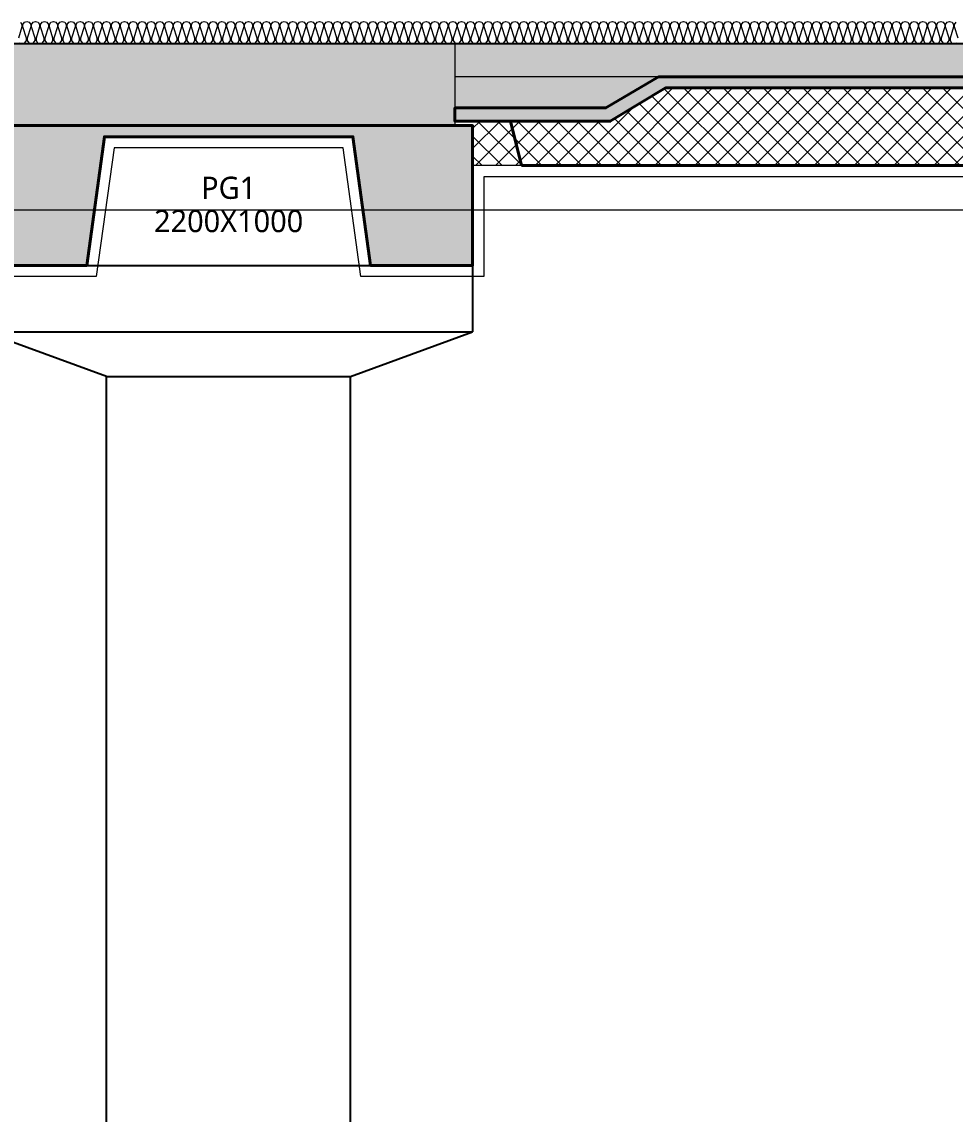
# Model space of a CAD drawing. Header units: millimetres. Extents: x 0 to 420000, y 0 to 297000.
# Drawn here: x 221080 to 225288, y 173424 to 178348 of the extents above; entities that cross this region are included whole.
import ezdxf
from ezdxf.enums import TextEntityAlignment as Align

# ---------------------------------------------------------------- set-up
doc = ezdxf.new("R2010")
doc.units = ezdxf.units.MM
doc.linetypes.add('CEN', pattern=[62, 60, -1, 0, -1])
for name, color, linetype, lineweight in [('A-AXIS-LINE', 1, 'CEN', 15), ('A-CONC-LIN1', 2, 'Continuous', 40), ('A-CONC-LIN2', 7, 'Continuous', 25), ('A-ELEV-LIN2', 7, 'Continuous', 25), ('A-XXXX-INSL1', 15, 'Continuous', 18), ('A-XXXX-INSL2', 8, 'Continuous', 18)]:
    doc.layers.add(name, color=color, linetype=linetype, lineweight=lineweight)
doc.layers.add('A-CONC-SOLD', color=253, linetype='CEN')
doc.layers.add('A-XXXX-NPLT', color=144, linetype='Continuous', lineweight=15, plot=False)
doc.styles.add('맑은고딕', font='')
doc.styles.get('맑은고딕').set_extended_font_data('Malgun Gothic')

# ---------------------------------------------------------------- blocks, each defined once
blk = doc.blocks.new('axis(220316)')
at = {"layer": 'A-AXIS-LINE', "ltscale": 1000}
blk.add_line((4631788.1, -422118.7), (4955413.1, -422118.7), dxfattribs=at)
blk = doc.blocks.new('PG1')
at = {"layer": 'A-CONC-SOLD'}
h = blk.add_hatch(color=256, dxfattribs=at)
h.dxf.hatch_style = 1
h.paths.add_polyline_path([(4800580.6, -237068.7), (4800580.6, -237438.7), (4802620.6, -237438.7), (4802620.6, -237068.7)])
h = blk.add_hatch(color=256, dxfattribs=at)
h.dxf.hatch_style = 1
h.paths.add_polyline_path([(4800500.6, -238068.7), (4800500.6, -237438.7), (4802700.6, -237438.7), (4802700.6, -238068.7), (4802240.6, -238068.7), (4802160.6, -237488.7), (4801040.6, -237488.7), (4800960.6, -238068.7)])
at = {"layer": 'A-CONC-LIN1'}
blk.add_lwpolyline([(4800500.6, -238068.7), (4800500.6, -237438.7), (4802700.6, -237438.7), (4802700.6, -238068.7), (4802240.6, -238068.7), (4802160.6, -237488.7), (4801040.6, -237488.7), (4800960.6, -238068.7), (4800500.6, -238068.7)], dxfattribs=at)
at = {"layer": 'A-CONC-LIN2'}
blk.add_line((4800580.6, -237068.7), (4802620.6, -237068.7), dxfattribs=at)
at = {"layer": 'A-XXXX-NPLT'}
blk.add_lwpolyline([(4802700.6, -238068.7), (4800500.6, -238068.7), (4800500.6, -237438.7), (4800580.6, -237438.7), (4800580.6, -237068.7), (4802620.6, -237068.7), (4802620.6, -237438.7), (4802700.6, -237438.7)], close=True, dxfattribs=at)
at = {"layer": 'A-XXXX-NPLT', "style": '맑은고딕'}
for s, p in [('PG1', (4801600.6, -237718.7)), ('2200X1000', (4801600.6, -237868.7))]:
    blk.add_text(s, height=100, dxfattribs=at).set_placement(p, align=Align.MIDDLE)
blk = doc.blocks.new('PS2(횡)')
at = {"layer": 'A-CONC-SOLD'}
h = blk.add_hatch(color=256, dxfattribs=at)
h.dxf.hatch_style = 1
h.paths.add_polyline_path([(1020, 0), (1020, -290), (1700, -290), (1937.4, -150), (9062.6, -150), (9300, -290), (9980, -290), (9980, 0)])
h = blk.add_hatch(color=256, dxfattribs=at)
h.dxf.hatch_style = 1
h.paths.add_polyline_path([(9980, -290), (9980, -350), (9280, -350), (9030, -200), (1970, -200), (1720, -350), (1020, -350), (1020, -290), (1700, -290), (1937.4, -150), (9062.6, -150), (9300, -290)])
at = {"layer": 'A-XXXX-INSL2'}
h = blk.add_hatch(dxfattribs=at)
h.set_pattern_fill('ANSI37', color=256, scale=20)
h.set_pattern_definition([(45, (-244012.5, -188500), (-44.90128, 44.90128), []), (135, (-244012.5, -188500), (-44.90128, -44.90128), [])])
h.paths.add_polyline_path([(1100, -550), (9900, -550), (9900, -350), (9280, -350), (9030, -200), (1970, -200), (1720, -350), (1100, -350)])
at = {"layer": 'A-CONC-LIN1', "color": 2}
for q in [(1270, -350), (9680, -550)]:
    blk.add_line((1320, -550), q, dxfattribs=at)
blk.add_lwpolyline([(9980, -290), (9980, -350), (9280, -350), (9030, -200), (1970, -200), (1720, -350), (1020, -350), (1020, -290), (1700, -290), (1937.4, -150), (9062.6, -150), (9300, -290)], close=True, dxfattribs=at)
at = {"layer": 'A-CONC-LIN2'}
blk.add_line((1020, 0), (9980, 0), dxfattribs=at)
at = {"layer": 'A-XXXX-INSL2'}
blk.add_line((1320, -550), (1100, -550), dxfattribs=at)
at = {"layer": 'A-XXXX-NPLT'}
blk.add_line((1937.4, -150), (1020, -150), dxfattribs=at)
blk = doc.blocks.new('횡3층')
at = {"layer": 'A-ELEV-LIN2'}
for p, q in [((4822500.6, -238318.7), (4824700.6, -238318.7)), ((4824700.6, -238318.7), (4824700.6, -238618.7)), ((4822500.6, -238618.7), (4824700.6, -238618.7)), ((4823050.6, -238818.7), (4822500.6, -238618.7)), ((4824150.6, -238818.7), (4824700.6, -238618.7)), ((4823050.6, -238818.7), (4824150.6, -238818.7)), ((4823050.6, -247068.7), (4823050.6, -238818.7)), ((4824150.6, -247068.7), (4824150.6, -238818.7))]:
    blk.add_line(p, q, dxfattribs=at)
at = {"layer": 'A-XXXX-INSL1'}
blk.add_lwpolyline([(4833450.6, -237918.7), (4824750.6, -237918.7), (4824750.6, -238368.7), (4824197, -238368.7), (4824117, -237788.7), (4823084.1, -237788.7), (4823004.1, -238368.7), (4822450.6, -238368.7), (4822450.6, -237918.7), (4813750.6, -237918.7), (4813750.6, -238368.7), (4813197, -238368.7), (4813117, -237788.7), (4812084.1, -237788.7), (4812004.1, -238368.7), (4811450.6, -238368.7), (4811450.6, -237918.7), (4802750.6, -237918.7)], dxfattribs=at)
at = {"layer": 'A-XXXX-INSL2'}
for points in [[(4822661.6, -237222.7), (4822668.6, -237232.7), (4822668.6, -237243.7), (4822652.6, -237293.7)], [(4822659.6, -237314.7), (4822670.6, -237318.7), (4822681.6, -237314.7), (4822688.6, -237304.7), (4822688.6, -237293.7), (4822672.6, -237243.7), (4822672.6, -237232.7), (4822679.6, -237222.7), (4822690.6, -237218.7), (4822701.6, -237222.7), (4822708.6, -237232.7), (4822708.6, -237243.7), (4822692.6, -237293.7), (4822692.6, -237304.7), (4822699.6, -237314.7), (4822710.6, -237318.7), (4822721.6, -237314.7), (4822728.6, -237304.7), (4822728.6, -237293.7), (4822712.6, -237243.7), (4822712.6, -237232.7), (4822719.6, -237222.7), (4822730.6, -237218.7), (4822741.6, -237222.7), (4822748.6, -237232.7), (4822748.6, -237243.7), (4822732.6, -237293.7), (4822732.6, -237304.7), (4822739.6, -237314.7), (4822750.6, -237318.7), (4822761.6, -237314.7), (4822768.6, -237304.7), (4822768.6, -237293.7), (4822752.6, -237243.7), (4822752.6, -237232.7), (4822759.6, -237222.7), (4822770.6, -237218.7), (4822781.6, -237222.7), (4822788.6, -237232.7), (4822788.6, -237243.7), (4822772.6, -237293.7), (4822772.6, -237304.7), (4822779.6, -237314.7), (4822790.6, -237318.7), (4822801.6, -237314.7), (4822808.6, -237304.7), (4822808.6, -237293.7), (4822792.6, -237243.7), (4822792.6, -237232.7), (4822799.6, -237222.7), (4822810.6, -237218.7), (4822821.6, -237222.7), (4822828.6, -237232.7), (4822828.6, -237243.7), (4822812.6, -237293.7), (4822812.6, -237304.7), (4822819.6, -237314.7), (4822830.6, -237318.7), (4822841.6, -237314.7), (4822848.6, -237304.7), (4822848.6, -237293.7), (4822832.6, -237243.7), (4822832.6, -237232.7), (4822839.6, -237222.7), (4822850.6, -237218.7), (4822861.6, -237222.7), (4822868.6, -237232.7), (4822868.6, -237243.7), (4822852.6, -237293.7), (4822852.6, -237304.7), (4822859.6, -237314.7), (4822870.6, -237318.7), (4822881.6, -237314.7), (4822888.6, -237304.7), (4822888.6, -237293.7), (4822872.6, -237243.7), (4822872.6, -237232.7), (4822879.6, -237222.7), (4822890.6, -237218.7), (4822901.6, -237222.7), (4822908.6, -237232.7), (4822908.6, -237243.7), (4822892.6, -237293.7), (4822892.6, -237304.7), (4822899.6, -237314.7), (4822910.6, -237318.7), (4822921.6, -237314.7), (4822928.6, -237304.7), (4822928.6, -237293.7), (4822912.6, -237243.7), (4822912.6, -237232.7), (4822919.6, -237222.7), (4822930.6, -237218.7), (4822941.6, -237222.7), (4822948.6, -237232.7), (4822948.6, -237243.7), (4822932.6, -237293.7), (4822932.6, -237304.7), (4822939.6, -237314.7), (4822950.6, -237318.7), (4822961.6, -237314.7), (4822968.6, -237304.7), (4822968.6, -237293.7), (4822952.6, -237243.7), (4822952.6, -237232.7), (4822959.6, -237222.7), (4822970.6, -237218.7), (4822981.6, -237222.7), (4822988.6, -237232.7), (4822988.6, -237243.7), (4822972.6, -237293.7), (4822972.6, -237304.7), (4822979.6, -237314.7), (4822990.6, -237318.7), (4823001.6, -237314.7), (4823008.6, -237304.7), (4823008.6, -237293.7), (4822992.6, -237243.7), (4822992.6, -237232.7), (4822999.6, -237222.7), (4823010.6, -237218.7), (4823021.6, -237222.7), (4823028.6, -237232.7), (4823028.6, -237243.7), (4823012.6, -237293.7), (4823012.6, -237304.7), (4823019.6, -237314.7), (4823030.6, -237318.7), (4823041.6, -237314.7), (4823048.6, -237304.7), (4823048.6, -237293.7), (4823032.6, -237243.7), (4823032.6, -237232.7), (4823039.6, -237222.7), (4823050.6, -237218.7), (4823061.6, -237222.7), (4823068.6, -237232.7), (4823068.6, -237243.7), (4823052.6, -237293.7), (4823052.6, -237304.7), (4823059.6, -237314.7), (4823070.6, -237318.7), (4823081.6, -237314.7), (4823088.6, -237304.7), (4823088.6, -237293.7), (4823072.6, -237243.7), (4823072.6, -237232.7), (4823079.6, -237222.7), (4823090.6, -237218.7), (4823101.6, -237222.7), (4823108.6, -237232.7), (4823108.6, -237243.7), (4823092.6, -237293.7), (4823092.6, -237304.7), (4823099.6, -237314.7), (4823110.6, -237318.7), (4823121.6, -237314.7), (4823128.6, -237304.7), (4823128.6, -237293.7), (4823112.6, -237243.7), (4823112.6, -237232.7), (4823119.6, -237222.7), (4823130.6, -237218.7), (4823141.6, -237222.7), (4823148.6, -237232.7), (4823148.6, -237243.7), (4823132.6, -237293.7), (4823132.6, -237304.7), (4823139.6, -237314.7), (4823150.6, -237318.7), (4823161.6, -237314.7), (4823168.6, -237304.7), (4823168.6, -237293.7), (4823152.6, -237243.7), (4823152.6, -237232.7), (4823159.6, -237222.7), (4823170.6, -237218.7), (4823181.6, -237222.7), (4823188.6, -237232.7), (4823188.6, -237243.7), (4823172.6, -237293.7), (4823172.6, -237304.7), (4823179.6, -237314.7), (4823190.6, -237318.7), (4823201.6, -237314.7), (4823208.6, -237304.7), (4823208.6, -237293.7), (4823192.6, -237243.7), (4823192.6, -237232.7), (4823199.6, -237222.7), (4823210.6, -237218.7), (4823221.6, -237222.7), (4823228.6, -237232.7), (4823228.6, -237243.7), (4823212.6, -237293.7), (4823212.6, -237304.7), (4823219.6, -237314.7), (4823230.6, -237318.7), (4823241.6, -237314.7), (4823248.6, -237304.7), (4823248.6, -237293.7), (4823232.6, -237243.7), (4823232.6, -237232.7), (4823239.6, -237222.7), (4823250.6, -237218.7), (4823261.6, -237222.7), (4823268.6, -237232.7), (4823268.6, -237243.7), (4823252.6, -237293.7), (4823252.6, -237304.7), (4823259.6, -237314.7), (4823270.6, -237318.7), (4823281.6, -237314.7), (4823288.6, -237304.7), (4823288.6, -237293.7), (4823272.6, -237243.7), (4823272.6, -237232.7), (4823279.6, -237222.7), (4823290.6, -237218.7), (4823301.6, -237222.7), (4823308.6, -237232.7), (4823308.6, -237243.7), (4823292.6, -237293.7), (4823292.6, -237304.7), (4823299.6, -237314.7), (4823310.6, -237318.7), (4823321.6, -237314.7), (4823328.6, -237304.7), (4823328.6, -237293.7), (4823312.6, -237243.7), (4823312.6, -237232.7), (4823319.6, -237222.7), (4823330.6, -237218.7), (4823341.6, -237222.7), (4823348.6, -237232.7), (4823348.6, -237243.7), (4823332.6, -237293.7), (4823332.6, -237304.7), (4823339.6, -237314.7), (4823350.6, -237318.7), (4823361.6, -237314.7), (4823368.6, -237304.7), (4823368.6, -237293.7), (4823352.6, -237243.7), (4823352.6, -237232.7), (4823359.6, -237222.7), (4823370.6, -237218.7), (4823381.6, -237222.7), (4823388.6, -237232.7), (4823388.6, -237243.7), (4823372.6, -237293.7), (4823372.6, -237304.7), (4823379.6, -237314.7), (4823390.6, -237318.7), (4823401.6, -237314.7), (4823408.6, -237304.7), (4823408.6, -237293.7), (4823392.6, -237243.7), (4823392.6, -237232.7), (4823399.6, -237222.7), (4823410.6, -237218.7), (4823421.6, -237222.7), (4823428.6, -237232.7), (4823428.6, -237243.7), (4823412.6, -237293.7), (4823412.6, -237304.7), (4823419.6, -237314.7), (4823430.6, -237318.7), (4823441.6, -237314.7), (4823448.6, -237304.7), (4823448.6, -237293.7), (4823432.6, -237243.7), (4823432.6, -237232.7), (4823439.6, -237222.7), (4823450.6, -237218.7), (4823461.6, -237222.7), (4823468.6, -237232.7), (4823468.6, -237243.7), (4823452.6, -237293.7), (4823452.6, -237304.7), (4823459.6, -237314.7), (4823470.6, -237318.7), (4823481.6, -237314.7), (4823488.6, -237304.7), (4823488.6, -237293.7), (4823472.6, -237243.7), (4823472.6, -237232.7), (4823479.6, -237222.7), (4823490.6, -237218.7), (4823501.6, -237222.7), (4823508.6, -237232.7), (4823508.6, -237243.7), (4823492.6, -237293.7), (4823492.6, -237304.7), (4823499.6, -237314.7), (4823510.6, -237318.7), (4823521.6, -237314.7), (4823528.6, -237304.7), (4823528.6, -237293.7), (4823512.6, -237243.7), (4823512.6, -237232.7), (4823519.6, -237222.7), (4823530.6, -237218.7), (4823541.6, -237222.7), (4823548.6, -237232.7), (4823548.6, -237243.7), (4823532.6, -237293.7), (4823532.6, -237304.7), (4823539.6, -237314.7), (4823550.6, -237318.7), (4823561.6, -237314.7), (4823568.6, -237304.7), (4823568.6, -237293.7), (4823552.6, -237243.7), (4823552.6, -237232.7), (4823559.6, -237222.7), (4823570.6, -237218.7), (4823581.6, -237222.7), (4823588.6, -237232.7), (4823588.6, -237243.7), (4823572.6, -237293.7), (4823572.6, -237304.7), (4823579.6, -237314.7), (4823590.6, -237318.7), (4823601.6, -237314.7), (4823608.6, -237304.7), (4823608.6, -237293.7), (4823592.6, -237243.7), (4823592.6, -237232.7), (4823599.6, -237222.7), (4823610.6, -237218.7), (4823621.6, -237222.7), (4823628.6, -237232.7), (4823628.6, -237243.7), (4823612.6, -237293.7), (4823612.6, -237304.7), (4823619.6, -237314.7), (4823630.6, -237318.7), (4823641.6, -237314.7), (4823648.6, -237304.7), (4823648.6, -237293.7), (4823632.6, -237243.7), (4823632.6, -237232.7), (4823639.6, -237222.7), (4823650.6, -237218.7), (4823661.6, -237222.7), (4823668.6, -237232.7), (4823668.6, -237243.7), (4823652.6, -237293.7), (4823652.6, -237304.7), (4823659.6, -237314.7), (4823670.6, -237318.7), (4823681.6, -237314.7), (4823688.6, -237304.7), (4823688.6, -237293.7), (4823672.6, -237243.7), (4823672.6, -237232.7), (4823679.6, -237222.7), (4823690.6, -237218.7), (4823701.6, -237222.7), (4823708.6, -237232.7), (4823708.6, -237243.7), (4823692.6, -237293.7), (4823692.6, -237304.7), (4823699.6, -237314.7), (4823710.6, -237318.7), (4823721.6, -237314.7), (4823728.6, -237304.7), (4823728.6, -237293.7), (4823712.6, -237243.7), (4823712.6, -237232.7), (4823719.6, -237222.7), (4823730.6, -237218.7), (4823741.6, -237222.7), (4823748.6, -237232.7), (4823748.6, -237243.7), (4823732.6, -237293.7), (4823732.6, -237304.7), (4823739.6, -237314.7), (4823750.6, -237318.7), (4823761.6, -237314.7), (4823768.6, -237304.7), (4823768.6, -237293.7), (4823752.6, -237243.7), (4823752.6, -237232.7), (4823759.6, -237222.7), (4823770.6, -237218.7), (4823781.6, -237222.7), (4823788.6, -237232.7), (4823788.6, -237243.7), (4823772.6, -237293.7), (4823772.6, -237304.7), (4823779.6, -237314.7), (4823790.6, -237318.7), (4823801.6, -237314.7), (4823808.6, -237304.7), (4823808.6, -237293.7), (4823792.6, -237243.7), (4823792.6, -237232.7), (4823799.6, -237222.7), (4823810.6, -237218.7), (4823821.6, -237222.7), (4823828.6, -237232.7), (4823828.6, -237243.7), (4823812.6, -237293.7), (4823812.6, -237304.7), (4823819.6, -237314.7), (4823830.6, -237318.7), (4823841.6, -237314.7), (4823848.6, -237304.7), (4823848.6, -237293.7), (4823832.6, -237243.7), (4823832.6, -237232.7), (4823839.6, -237222.7), (4823850.6, -237218.7), (4823861.6, -237222.7), (4823868.6, -237232.7), (4823868.6, -237243.7), (4823852.6, -237293.7), (4823852.6, -237304.7), (4823859.6, -237314.7), (4823870.6, -237318.7), (4823881.6, -237314.7), (4823888.6, -237304.7), (4823888.6, -237293.7), (4823872.6, -237243.7), (4823872.6, -237232.7), (4823879.6, -237222.7), (4823890.6, -237218.7), (4823901.6, -237222.7), (4823908.6, -237232.7), (4823908.6, -237243.7), (4823892.6, -237293.7), (4823892.6, -237304.7), (4823899.6, -237314.7), (4823910.6, -237318.7), (4823921.6, -237314.7), (4823928.6, -237304.7), (4823928.6, -237293.7), (4823912.6, -237243.7), (4823912.6, -237232.7), (4823919.6, -237222.7), (4823930.6, -237218.7), (4823941.6, -237222.7), (4823948.6, -237232.7), (4823948.6, -237243.7), (4823932.6, -237293.7), (4823932.6, -237304.7), (4823939.6, -237314.7), (4823950.6, -237318.7), (4823961.6, -237314.7), (4823968.6, -237304.7), (4823968.6, -237293.7), (4823952.6, -237243.7), (4823952.6, -237232.7), (4823959.6, -237222.7), (4823970.6, -237218.7), (4823981.6, -237222.7), (4823988.6, -237232.7), (4823988.6, -237243.7), (4823972.6, -237293.7), (4823972.6, -237304.7), (4823979.6, -237314.7), (4823990.6, -237318.7), (4824001.6, -237314.7), (4824008.6, -237304.7), (4824008.6, -237293.7), (4823992.6, -237243.7), (4823992.6, -237232.7), (4823999.6, -237222.7), (4824010.6, -237218.7), (4824021.6, -237222.7), (4824028.6, -237232.7), (4824028.6, -237243.7), (4824012.6, -237293.7), (4824012.6, -237304.7), (4824019.6, -237314.7), (4824030.6, -237318.7), (4824041.6, -237314.7), (4824048.6, -237304.7), (4824048.6, -237293.7), (4824032.6, -237243.7), (4824032.6, -237232.7), (4824039.6, -237222.7), (4824050.6, -237218.7), (4824061.6, -237222.7), (4824068.6, -237232.7), (4824068.6, -237243.7), (4824052.6, -237293.7), (4824052.6, -237304.7), (4824059.6, -237314.7), (4824070.6, -237318.7), (4824081.6, -237314.7), (4824088.6, -237304.7), (4824088.6, -237293.7), (4824072.6, -237243.7), (4824072.6, -237232.7), (4824079.6, -237222.7), (4824090.6, -237218.7), (4824101.6, -237222.7), (4824108.6, -237232.7), (4824108.6, -237243.7), (4824092.6, -237293.7), (4824092.6, -237304.7), (4824099.6, -237314.7), (4824110.6, -237318.7), (4824121.6, -237314.7), (4824128.6, -237304.7), (4824128.6, -237293.7), (4824112.6, -237243.7), (4824112.6, -237232.7), (4824119.6, -237222.7), (4824130.6, -237218.7), (4824141.6, -237222.7), (4824148.6, -237232.7), (4824148.6, -237243.7), (4824132.6, -237293.7), (4824132.6, -237304.7), (4824139.6, -237314.7), (4824150.6, -237318.7), (4824161.6, -237314.7), (4824168.6, -237304.7), (4824168.6, -237293.7), (4824152.6, -237243.7), (4824152.6, -237232.7), (4824159.6, -237222.7), (4824170.6, -237218.7), (4824181.6, -237222.7), (4824188.6, -237232.7), (4824188.6, -237243.7), (4824172.6, -237293.7), (4824172.6, -237304.7), (4824179.6, -237314.7), (4824190.6, -237318.7), (4824201.6, -237314.7), (4824208.6, -237304.7), (4824208.6, -237293.7), (4824192.6, -237243.7), (4824192.6, -237232.7), (4824199.6, -237222.7), (4824210.6, -237218.7), (4824221.6, -237222.7), (4824228.6, -237232.7), (4824228.6, -237243.7), (4824212.6, -237293.7), (4824212.6, -237304.7), (4824219.6, -237314.7), (4824230.6, -237318.7), (4824241.6, -237314.7), (4824248.6, -237304.7), (4824248.6, -237293.7), (4824232.6, -237243.7), (4824232.6, -237232.7), (4824239.6, -237222.7), (4824250.6, -237218.7), (4824261.6, -237222.7), (4824268.6, -237232.7), (4824268.6, -237243.7), (4824252.6, -237293.7), (4824252.6, -237304.7), (4824259.6, -237314.7), (4824270.6, -237318.7), (4824281.6, -237314.7), (4824288.6, -237304.7), (4824288.6, -237293.7), (4824272.6, -237243.7), (4824272.6, -237232.7), (4824279.6, -237222.7), (4824290.6, -237218.7), (4824301.6, -237222.7), (4824308.6, -237232.7), (4824308.6, -237243.7), (4824292.6, -237293.7), (4824292.6, -237304.7), (4824299.6, -237314.7), (4824310.6, -237318.7), (4824321.6, -237314.7), (4824328.6, -237304.7), (4824328.6, -237293.7), (4824312.6, -237243.7), (4824312.6, -237232.7), (4824319.6, -237222.7), (4824330.6, -237218.7), (4824341.6, -237222.7), (4824348.6, -237232.7), (4824348.6, -237243.7), (4824332.6, -237293.7), (4824332.6, -237304.7), (4824339.6, -237314.7), (4824350.6, -237318.7), (4824361.6, -237314.7), (4824368.6, -237304.7), (4824368.6, -237293.7), (4824352.6, -237243.7), (4824352.6, -237232.7), (4824359.6, -237222.7), (4824370.6, -237218.7), (4824381.6, -237222.7), (4824388.6, -237232.7), (4824388.6, -237243.7), (4824372.6, -237293.7), (4824372.6, -237304.7), (4824379.6, -237314.7), (4824390.6, -237318.7), (4824401.6, -237314.7), (4824408.6, -237304.7), (4824408.6, -237293.7), (4824392.6, -237243.7), (4824392.6, -237232.7), (4824399.6, -237222.7), (4824410.6, -237218.7), (4824421.6, -237222.7), (4824428.6, -237232.7), (4824428.6, -237243.7), (4824412.6, -237293.7), (4824412.6, -237304.7), (4824419.6, -237314.7), (4824430.6, -237318.7), (4824441.6, -237314.7), (4824448.6, -237304.7), (4824448.6, -237293.7), (4824432.6, -237243.7), (4824432.6, -237232.7), (4824439.6, -237222.7), (4824450.6, -237218.7), (4824461.6, -237222.7), (4824468.6, -237232.7), (4824468.6, -237243.7), (4824452.6, -237293.7), (4824452.6, -237304.7), (4824459.6, -237314.7), (4824470.6, -237318.7), (4824481.6, -237314.7), (4824488.6, -237304.7), (4824488.6, -237293.7), (4824472.6, -237243.7), (4824472.6, -237232.7), (4824479.6, -237222.7), (4824490.6, -237218.7), (4824501.6, -237222.7), (4824508.6, -237232.7), (4824508.6, -237243.7), (4824492.6, -237293.7), (4824492.6, -237304.7), (4824499.6, -237314.7), (4824510.6, -237318.7), (4824521.6, -237314.7), (4824528.6, -237304.7), (4824528.6, -237293.7), (4824512.6, -237243.7), (4824512.6, -237232.7), (4824519.6, -237222.7), (4824530.6, -237218.7), (4824541.6, -237222.7), (4824548.6, -237232.7), (4824548.6, -237243.7), (4824532.6, -237293.7), (4824532.6, -237304.7), (4824539.6, -237314.7), (4824550.6, -237318.7), (4824561.6, -237314.7), (4824568.6, -237304.7), (4824568.6, -237293.7), (4824552.6, -237243.7), (4824552.6, -237232.7), (4824559.6, -237222.7), (4824570.6, -237218.7), (4824581.6, -237222.7), (4824588.6, -237232.7), (4824588.6, -237243.7), (4824572.6, -237293.7), (4824572.6, -237304.7), (4824579.6, -237314.7), (4824590.6, -237318.7), (4824601.6, -237314.7), (4824608.6, -237304.7), (4824608.6, -237293.7), (4824592.6, -237243.7), (4824592.6, -237232.7), (4824599.6, -237222.7), (4824610.6, -237218.7), (4824621.6, -237222.7), (4824628.6, -237232.7), (4824628.6, -237243.7), (4824612.6, -237293.7), (4824612.6, -237304.7), (4824619.6, -237314.7), (4824630.6, -237318.7), (4824641.6, -237314.7), (4824648.6, -237304.7), (4824648.6, -237293.7), (4824632.6, -237243.7), (4824632.6, -237232.7), (4824639.6, -237222.7), (4824650.6, -237218.7), (4824661.6, -237222.7), (4824668.6, -237232.7), (4824668.6, -237243.7), (4824652.6, -237293.7), (4824652.6, -237304.7), (4824659.6, -237314.7), (4824670.6, -237318.7), (4824681.6, -237314.7), (4824688.6, -237304.7), (4824688.6, -237293.7), (4824672.6, -237243.7), (4824672.6, -237232.7), (4824679.6, -237222.7), (4824690.6, -237218.7), (4824701.6, -237222.7), (4824708.6, -237232.7), (4824708.6, -237243.7), (4824692.6, -237293.7), (4824692.6, -237304.7), (4824699.6, -237314.7), (4824710.6, -237318.7), (4824721.6, -237314.7), (4824728.6, -237304.7), (4824728.6, -237293.7), (4824712.6, -237243.7), (4824712.6, -237232.7), (4824719.6, -237222.7), (4824730.6, -237218.7), (4824741.6, -237222.7), (4824748.6, -237232.7), (4824748.6, -237243.7), (4824732.6, -237293.7), (4824732.6, -237304.7), (4824739.6, -237314.7), (4824750.6, -237318.7), (4824761.6, -237314.7), (4824768.6, -237304.7), (4824768.6, -237293.7), (4824752.6, -237243.7), (4824752.6, -237232.7), (4824759.6, -237222.7), (4824770.6, -237218.7), (4824781.6, -237222.7), (4824788.6, -237232.7), (4824788.6, -237243.7), (4824772.6, -237293.7), (4824772.6, -237304.7), (4824779.6, -237314.7), (4824790.6, -237318.7), (4824801.6, -237314.7), (4824808.6, -237304.7), (4824808.6, -237293.7), (4824792.6, -237243.7), (4824792.6, -237232.7), (4824799.6, -237222.7), (4824810.6, -237218.7), (4824821.6, -237222.7), (4824828.6, -237232.7), (4824828.6, -237243.7), (4824812.6, -237293.7), (4824812.6, -237304.7), (4824819.6, -237314.7), (4824830.6, -237318.7), (4824841.6, -237314.7), (4824848.6, -237304.7), (4824848.6, -237293.7), (4824832.6, -237243.7), (4824832.6, -237232.7), (4824839.6, -237222.7), (4824850.6, -237218.7), (4824861.6, -237222.7), (4824868.6, -237232.7), (4824868.6, -237243.7), (4824852.6, -237293.7), (4824852.6, -237304.7), (4824859.6, -237314.7), (4824870.6, -237318.7), (4824881.6, -237314.7), (4824888.6, -237304.7), (4824888.6, -237293.7), (4824872.6, -237243.7), (4824872.6, -237232.7), (4824879.6, -237222.7), (4824890.6, -237218.7), (4824901.6, -237222.7), (4824908.6, -237232.7), (4824908.6, -237243.7), (4824892.6, -237293.7), (4824892.6, -237304.7), (4824899.6, -237314.7), (4824910.6, -237318.7), (4824921.6, -237314.7), (4824928.6, -237304.7), (4824928.6, -237293.7), (4824912.6, -237243.7), (4824912.6, -237232.7), (4824919.6, -237222.7), (4824930.6, -237218.7), (4824941.6, -237222.7), (4824948.6, -237232.7), (4824948.6, -237243.7), (4824932.6, -237293.7), (4824932.6, -237304.7), (4824939.6, -237314.7), (4824950.6, -237318.7), (4824961.6, -237314.7), (4824968.6, -237304.7), (4824968.6, -237293.7), (4824952.6, -237243.7), (4824952.6, -237232.7), (4824959.6, -237222.7), (4824970.6, -237218.7), (4824981.6, -237222.7), (4824988.6, -237232.7), (4824988.6, -237243.7), (4824972.6, -237293.7), (4824972.6, -237304.7), (4824979.6, -237314.7), (4824990.6, -237318.7), (4825001.6, -237314.7), (4825008.6, -237304.7), (4825008.6, -237293.7), (4824992.6, -237243.7), (4824992.6, -237232.7), (4824999.6, -237222.7), (4825010.6, -237218.7), (4825021.6, -237222.7), (4825028.6, -237232.7), (4825028.6, -237243.7), (4825012.6, -237293.7), (4825012.6, -237304.7), (4825019.6, -237314.7), (4825030.6, -237318.7), (4825041.6, -237314.7), (4825048.6, -237304.7), (4825048.6, -237293.7), (4825032.6, -237243.7), (4825032.6, -237232.7), (4825039.6, -237222.7), (4825050.6, -237218.7), (4825061.6, -237222.7), (4825068.6, -237232.7), (4825068.6, -237243.7), (4825052.6, -237293.7), (4825052.6, -237304.7), (4825059.6, -237314.7), (4825070.6, -237318.7), (4825081.6, -237314.7), (4825088.6, -237304.7), (4825088.6, -237293.7), (4825072.6, -237243.7), (4825072.6, -237232.7), (4825079.6, -237222.7), (4825090.6, -237218.7), (4825101.6, -237222.7), (4825108.6, -237232.7), (4825108.6, -237243.7), (4825092.6, -237293.7), (4825092.6, -237304.7), (4825099.6, -237314.7), (4825110.6, -237318.7), (4825121.6, -237314.7), (4825128.6, -237304.7), (4825128.6, -237293.7), (4825112.6, -237243.7), (4825112.6, -237232.7), (4825119.6, -237222.7), (4825130.6, -237218.7), (4825141.6, -237222.7), (4825148.6, -237232.7), (4825148.6, -237243.7), (4825132.6, -237293.7), (4825132.6, -237304.7), (4825139.6, -237314.7), (4825150.6, -237318.7), (4825161.6, -237314.7), (4825168.6, -237304.7), (4825168.6, -237293.7), (4825152.6, -237243.7), (4825152.6, -237232.7), (4825159.6, -237222.7), (4825170.6, -237218.7), (4825181.6, -237222.7), (4825188.6, -237232.7), (4825188.6, -237243.7), (4825172.6, -237293.7), (4825172.6, -237304.7), (4825179.6, -237314.7), (4825190.6, -237318.7), (4825201.6, -237314.7), (4825208.6, -237304.7), (4825208.6, -237293.7), (4825192.6, -237243.7), (4825192.6, -237232.7), (4825199.6, -237222.7), (4825210.6, -237218.7), (4825221.6, -237222.7), (4825228.6, -237232.7), (4825228.6, -237243.7), (4825212.6, -237293.7), (4825212.6, -237304.7), (4825219.6, -237314.7), (4825230.6, -237318.7), (4825241.6, -237314.7), (4825248.6, -237304.7), (4825248.6, -237293.7), (4825232.6, -237243.7), (4825232.6, -237232.7), (4825239.6, -237222.7), (4825250.6, -237218.7), (4825261.6, -237222.7), (4825268.6, -237232.7), (4825268.6, -237243.7), (4825252.6, -237293.7), (4825252.6, -237304.7), (4825259.6, -237314.7), (4825270.6, -237318.7), (4825281.6, -237314.7), (4825288.6, -237304.7), (4825288.6, -237293.7), (4825272.6, -237243.7), (4825272.6, -237232.7), (4825279.6, -237222.7), (4825290.6, -237218.7), (4825301.6, -237222.7), (4825308.6, -237232.7), (4825308.6, -237243.7), (4825292.6, -237293.7), (4825292.6, -237304.7), (4825299.6, -237314.7), (4825310.6, -237318.7), (4825321.6, -237314.7), (4825328.6, -237304.7), (4825328.6, -237293.7), (4825312.6, -237243.7), (4825312.6, -237232.7), (4825319.6, -237222.7), (4825330.6, -237218.7), (4825341.6, -237222.7), (4825348.6, -237232.7), (4825348.6, -237243.7), (4825332.6, -237293.7), (4825332.6, -237304.7), (4825339.6, -237314.7), (4825350.6, -237318.7), (4825361.6, -237314.7), (4825368.6, -237304.7), (4825368.6, -237293.7), (4825352.6, -237243.7), (4825352.6, -237232.7), (4825359.6, -237222.7), (4825370.6, -237218.7), (4825381.6, -237222.7), (4825388.6, -237232.7), (4825388.6, -237243.7), (4825372.6, -237293.7), (4825372.6, -237304.7), (4825379.6, -237314.7), (4825390.6, -237318.7), (4825401.6, -237314.7), (4825408.6, -237304.7), (4825408.6, -237293.7), (4825392.6, -237243.7), (4825392.6, -237232.7), (4825399.6, -237222.7), (4825410.6, -237218.7), (4825421.6, -237222.7), (4825428.6, -237232.7), (4825428.6, -237243.7), (4825412.6, -237293.7), (4825412.6, -237304.7), (4825419.6, -237314.7), (4825430.6, -237318.7), (4825441.6, -237314.7), (4825448.6, -237304.7), (4825448.6, -237293.7), (4825432.6, -237243.7), (4825432.6, -237232.7), (4825439.6, -237222.7), (4825450.6, -237218.7), (4825461.6, -237222.7), (4825468.6, -237232.7), (4825468.6, -237243.7), (4825452.6, -237293.7), (4825452.6, -237304.7), (4825459.6, -237314.7), (4825470.6, -237318.7), (4825481.6, -237314.7), (4825488.6, -237304.7), (4825488.6, -237293.7), (4825472.6, -237243.7), (4825472.6, -237232.7), (4825479.6, -237222.7), (4825490.6, -237218.7), (4825501.6, -237222.7), (4825508.6, -237232.7), (4825508.6, -237243.7), (4825492.6, -237293.7), (4825492.6, -237304.7), (4825499.6, -237314.7), (4825510.6, -237318.7), (4825521.6, -237314.7), (4825528.6, -237304.7), (4825528.6, -237293.7), (4825512.6, -237243.7), (4825512.6, -237232.7), (4825519.6, -237222.7), (4825530.6, -237218.7), (4825541.6, -237222.7), (4825548.6, -237232.7), (4825548.6, -237243.7), (4825532.6, -237293.7), (4825532.6, -237304.7), (4825539.6, -237314.7), (4825550.6, -237318.7), (4825561.6, -237314.7), (4825568.6, -237304.7), (4825568.6, -237293.7), (4825552.6, -237243.7), (4825552.6, -237232.7), (4825559.6, -237222.7), (4825570.6, -237218.7), (4825581.6, -237222.7), (4825588.6, -237232.7), (4825588.6, -237243.7), (4825572.6, -237293.7), (4825572.6, -237304.7), (4825579.6, -237314.7), (4825590.6, -237318.7), (4825601.6, -237314.7), (4825608.6, -237304.7), (4825608.6, -237293.7), (4825592.6, -237243.7), (4825592.6, -237232.7), (4825599.6, -237222.7), (4825610.6, -237218.7), (4825621.6, -237222.7), (4825628.6, -237232.7), (4825628.6, -237243.7), (4825612.6, -237293.7), (4825612.6, -237304.7), (4825619.6, -237314.7), (4825630.6, -237318.7), (4825641.6, -237314.7), (4825648.6, -237304.7), (4825648.6, -237293.7), (4825632.6, -237243.7), (4825632.6, -237232.7), (4825639.6, -237222.7), (4825650.6, -237218.7), (4825661.6, -237222.7), (4825668.6, -237232.7), (4825668.6, -237243.7), (4825652.6, -237293.7), (4825652.6, -237304.7), (4825659.6, -237314.7), (4825670.6, -237318.7), (4825681.6, -237314.7), (4825688.6, -237304.7), (4825688.6, -237293.7), (4825672.6, -237243.7), (4825672.6, -237232.7), (4825679.6, -237222.7), (4825690.6, -237218.7), (4825701.6, -237222.7), (4825708.6, -237232.7), (4825708.6, -237243.7), (4825692.6, -237293.7), (4825692.6, -237304.7), (4825699.6, -237314.7), (4825710.6, -237318.7), (4825721.6, -237314.7), (4825728.6, -237304.7), (4825728.6, -237293.7), (4825712.6, -237243.7), (4825712.6, -237232.7), (4825719.6, -237222.7), (4825730.6, -237218.7), (4825741.6, -237222.7), (4825748.6, -237232.7), (4825748.6, -237243.7), (4825732.6, -237293.7), (4825732.6, -237304.7), (4825739.6, -237314.7), (4825750.6, -237318.7), (4825761.6, -237314.7), (4825768.6, -237304.7), (4825768.6, -237293.7), (4825752.6, -237243.7), (4825752.6, -237232.7), (4825759.6, -237222.7), (4825770.6, -237218.7), (4825781.6, -237222.7), (4825788.6, -237232.7), (4825788.6, -237243.7), (4825772.6, -237293.7), (4825772.6, -237304.7), (4825779.6, -237314.7), (4825790.6, -237318.7), (4825801.6, -237314.7), (4825808.6, -237304.7), (4825808.6, -237293.7), (4825792.6, -237243.7), (4825792.6, -237232.7), (4825799.6, -237222.7), (4825810.6, -237218.7), (4825821.6, -237222.7), (4825828.6, -237232.7), (4825828.6, -237243.7), (4825812.6, -237293.7), (4825812.6, -237304.7), (4825819.6, -237314.7), (4825830.6, -237318.7), (4825841.6, -237314.7), (4825848.6, -237304.7), (4825848.6, -237293.7), (4825832.6, -237243.7), (4825832.6, -237232.7), (4825839.6, -237222.7), (4825850.6, -237218.7), (4825861.6, -237222.7), (4825868.6, -237232.7), (4825868.6, -237243.7), (4825852.6, -237293.7), (4825852.6, -237304.7), (4825859.6, -237314.7), (4825870.6, -237318.7), (4825881.6, -237314.7), (4825888.6, -237304.7), (4825888.6, -237293.7), (4825872.6, -237243.7), (4825872.6, -237232.7), (4825879.6, -237222.7), (4825890.6, -237218.7), (4825901.6, -237222.7), (4825908.6, -237232.7), (4825908.6, -237243.7), (4825892.6, -237293.7), (4825892.6, -237304.7), (4825899.6, -237314.7), (4825910.6, -237318.7), (4825921.6, -237314.7), (4825928.6, -237304.7), (4825928.6, -237293.7), (4825912.6, -237243.7), (4825912.6, -237232.7), (4825919.6, -237222.7), (4825930.6, -237218.7), (4825941.6, -237222.7), (4825948.6, -237232.7), (4825948.6, -237243.7), (4825932.6, -237293.7), (4825932.6, -237304.7), (4825939.6, -237314.7), (4825950.6, -237318.7), (4825961.6, -237314.7), (4825968.6, -237304.7), (4825968.6, -237293.7), (4825952.6, -237243.7), (4825952.6, -237232.7), (4825959.6, -237222.7), (4825970.6, -237218.7), (4825981.6, -237222.7), (4825988.6, -237232.7), (4825988.6, -237243.7), (4825972.6, -237293.7), (4825972.6, -237304.7), (4825979.6, -237314.7), (4825990.6, -237318.7), (4826001.6, -237314.7), (4826008.6, -237304.7), (4826008.6, -237293.7), (4825992.6, -237243.7), (4825992.6, -237232.7), (4825999.6, -237222.7), (4826010.6, -237218.7), (4826021.6, -237222.7), (4826028.6, -237232.7), (4826028.6, -237243.7), (4826012.6, -237293.7), (4826012.6, -237304.7), (4826019.6, -237314.7), (4826030.6, -237318.7), (4826041.6, -237314.7), (4826048.6, -237304.7), (4826048.6, -237293.7), (4826032.6, -237243.7), (4826032.6, -237232.7), (4826039.6, -237222.7), (4826050.6, -237218.7), (4826061.6, -237222.7), (4826068.6, -237232.7), (4826068.6, -237243.7), (4826052.6, -237293.7), (4826052.6, -237304.7), (4826059.6, -237314.7), (4826070.6, -237318.7), (4826081.6, -237314.7), (4826088.6, -237304.7), (4826088.6, -237293.7), (4826072.6, -237243.7), (4826072.6, -237232.7), (4826079.6, -237222.7), (4826090.6, -237218.7), (4826101.6, -237222.7), (4826108.6, -237232.7), (4826108.6, -237243.7), (4826092.6, -237293.7), (4826092.6, -237304.7), (4826099.6, -237314.7), (4826110.6, -237318.7), (4826121.6, -237314.7), (4826128.6, -237304.7), (4826128.6, -237293.7), (4826112.6, -237243.7), (4826112.6, -237232.7), (4826119.6, -237222.7), (4826130.6, -237218.7), (4826141.6, -237222.7), (4826148.6, -237232.7), (4826148.6, -237243.7), (4826132.6, -237293.7), (4826132.6, -237304.7), (4826139.6, -237314.7), (4826150.6, -237318.7), (4826161.6, -237314.7), (4826168.6, -237304.7), (4826168.6, -237293.7), (4826152.6, -237243.7), (4826152.6, -237232.7), (4826159.6, -237222.7), (4826170.6, -237218.7), (4826181.6, -237222.7), (4826188.6, -237232.7), (4826188.6, -237243.7), (4826172.6, -237293.7), (4826172.6, -237304.7), (4826179.6, -237314.7), (4826190.6, -237318.7), (4826201.6, -237314.7), (4826208.6, -237304.7), (4826208.6, -237293.7), (4826192.6, -237243.7), (4826192.6, -237232.7), (4826199.6, -237222.7), (4826210.6, -237218.7), (4826221.6, -237222.7), (4826228.6, -237232.7), (4826228.6, -237243.7), (4826212.6, -237293.7), (4826212.6, -237304.7), (4826219.6, -237314.7), (4826230.6, -237318.7), (4826241.6, -237314.7), (4826248.6, -237304.7), (4826248.6, -237293.7), (4826232.6, -237243.7), (4826232.6, -237232.7), (4826239.6, -237222.7), (4826250.6, -237218.7), (4826261.6, -237222.7), (4826268.6, -237232.7), (4826268.6, -237243.7), (4826252.6, -237293.7), (4826252.6, -237304.7), (4826259.6, -237314.7), (4826270.6, -237318.7), (4826281.6, -237314.7), (4826288.6, -237304.7), (4826288.6, -237293.7), (4826272.6, -237243.7), (4826272.6, -237232.7), (4826279.6, -237222.7), (4826290.6, -237218.7), (4826301.6, -237222.7), (4826308.6, -237232.7), (4826308.6, -237243.7), (4826292.6, -237293.7), (4826292.6, -237304.7), (4826299.6, -237314.7), (4826310.6, -237318.7), (4826321.6, -237314.7), (4826328.6, -237304.7), (4826328.6, -237293.7), (4826312.6, -237243.7), (4826312.6, -237232.7), (4826319.6, -237222.7), (4826330.6, -237218.7), (4826341.6, -237222.7), (4826348.6, -237232.7), (4826348.6, -237243.7), (4826332.6, -237293.7), (4826332.6, -237304.7), (4826339.6, -237314.7), (4826350.6, -237318.7), (4826361.6, -237314.7), (4826368.6, -237304.7), (4826368.6, -237293.7), (4826352.6, -237243.7), (4826352.6, -237232.7), (4826359.6, -237222.7), (4826370.6, -237218.7), (4826381.6, -237222.7), (4826388.6, -237232.7), (4826388.6, -237243.7), (4826372.6, -237293.7), (4826372.6, -237304.7), (4826379.6, -237314.7), (4826390.6, -237318.7), (4826401.6, -237314.7), (4826408.6, -237304.7), (4826408.6, -237293.7), (4826392.6, -237243.7), (4826392.6, -237232.7), (4826399.6, -237222.7), (4826410.6, -237218.7), (4826421.6, -237222.7), (4826428.6, -237232.7), (4826428.6, -237243.7), (4826412.6, -237293.7), (4826412.6, -237304.7), (4826419.6, -237314.7), (4826430.6, -237318.7), (4826441.6, -237314.7), (4826448.6, -237304.7), (4826448.6, -237293.7), (4826432.6, -237243.7), (4826432.6, -237232.7), (4826439.6, -237222.7), (4826450.6, -237218.7), (4826461.6, -237222.7), (4826468.6, -237232.7), (4826468.6, -237243.7), (4826452.6, -237293.7), (4826452.6, -237304.7), (4826459.6, -237314.7), (4826470.6, -237318.7), (4826481.6, -237314.7), (4826488.6, -237304.7), (4826488.6, -237293.7), (4826472.6, -237243.7), (4826472.6, -237232.7), (4826479.6, -237222.7), (4826490.6, -237218.7), (4826501.6, -237222.7), (4826508.6, -237232.7), (4826508.6, -237243.7), (4826492.6, -237293.7), (4826492.6, -237304.7), (4826499.6, -237314.7), (4826510.6, -237318.7), (4826521.6, -237314.7), (4826528.6, -237304.7), (4826528.6, -237293.7), (4826512.6, -237243.7), (4826512.6, -237232.7), (4826519.6, -237222.7), (4826530.6, -237218.7), (4826541.6, -237222.7), (4826548.6, -237232.7), (4826548.6, -237243.7), (4826532.6, -237293.7), (4826532.6, -237304.7), (4826539.6, -237314.7), (4826550.6, -237318.7), (4826561.6, -237314.7), (4826568.6, -237304.7), (4826568.6, -237293.7), (4826552.6, -237243.7), (4826552.6, -237232.7), (4826559.6, -237222.7), (4826570.6, -237218.7), (4826581.6, -237222.7), (4826588.6, -237232.7), (4826588.6, -237243.7), (4826572.6, -237293.7), (4826572.6, -237304.7), (4826579.6, -237314.7), (4826590.6, -237318.7), (4826601.6, -237314.7), (4826608.6, -237304.7), (4826608.6, -237293.7), (4826592.6, -237243.7), (4826592.6, -237232.7), (4826599.6, -237222.7), (4826610.6, -237218.7), (4826621.6, -237222.7), (4826628.6, -237232.7), (4826628.6, -237243.7), (4826612.6, -237293.7), (4826612.6, -237304.7), (4826619.6, -237314.7), (4826630.6, -237318.7), (4826641.6, -237314.7), (4826648.6, -237304.7), (4826648.6, -237293.7), (4826632.6, -237243.7), (4826632.6, -237232.7), (4826639.6, -237222.7), (4826650.6, -237218.7), (4826661.6, -237222.7), (4826668.6, -237232.7), (4826668.6, -237243.7), (4826652.6, -237293.7), (4826652.6, -237304.7), (4826659.6, -237314.7), (4826670.6, -237318.7), (4826681.6, -237314.7), (4826688.6, -237304.7), (4826688.6, -237293.7), (4826672.6, -237243.7), (4826672.6, -237232.7), (4826679.6, -237222.7), (4826690.6, -237218.7), (4826701.6, -237222.7), (4826708.6, -237232.7), (4826708.6, -237243.7), (4826692.6, -237293.7), (4826692.6, -237304.7), (4826699.6, -237314.7), (4826710.6, -237318.7), (4826721.6, -237314.7), (4826728.6, -237304.7), (4826728.6, -237293.7), (4826712.6, -237243.7), (4826712.6, -237232.7), (4826719.6, -237222.7), (4826730.6, -237218.7), (4826741.6, -237222.7), (4826748.6, -237232.7), (4826748.6, -237243.7), (4826732.6, -237293.7), (4826732.6, -237304.7), (4826739.6, -237314.7), (4826750.6, -237318.7), (4826761.6, -237314.7), (4826768.6, -237304.7), (4826768.6, -237293.7), (4826752.6, -237243.7), (4826752.6, -237232.7), (4826759.6, -237222.7), (4826770.6, -237218.7), (4826781.6, -237222.7), (4826788.6, -237232.7), (4826788.6, -237243.7), (4826772.6, -237293.7), (4826772.6, -237304.7), (4826779.6, -237314.7), (4826790.6, -237318.7), (4826801.6, -237314.7), (4826808.6, -237304.7), (4826808.6, -237293.7), (4826792.6, -237243.7), (4826792.6, -237232.7), (4826799.6, -237222.7), (4826810.6, -237218.7), (4826821.6, -237222.7), (4826828.6, -237232.7), (4826828.6, -237243.7), (4826812.6, -237293.7), (4826812.6, -237304.7), (4826819.6, -237314.7), (4826830.6, -237318.7), (4826841.6, -237314.7), (4826848.6, -237304.7), (4826848.6, -237293.7), (4826832.6, -237243.7), (4826832.6, -237232.7), (4826839.6, -237222.7), (4826850.6, -237218.7), (4826861.6, -237222.7), (4826868.6, -237232.7), (4826868.6, -237243.7), (4826852.6, -237293.7), (4826852.6, -237304.7), (4826859.6, -237314.7), (4826870.6, -237318.7), (4826881.6, -237314.7)], [(4826888.6, -237293.7), (4826872.6, -237243.7), (4826872.6, -237232.7), (4826879.6, -237222.7)]]:
    blk.add_lwpolyline(points, dxfattribs=at)
blk.add_blockref('PS2(횡)', (4823600.6, -237318.7))
at = {"layer": 'A-CONC-LIN1'}
blk.add_blockref('PG1', (22000, -250), dxfattribs=at)

msp = doc.modelspace()

# ---------------------------------------------------------------- block references
at = {"layer": 'A-AXIS-LINE'}
msp.add_blockref('axis(220316)', (-4581588.1, 599618.7), dxfattribs=at)
at = {"layer": 'A-CONC-LIN1'}
msp.add_blockref('횡3층', (-4601588.1, 415568.7), dxfattribs=at)

doc.saveas('drawing.dxf')
